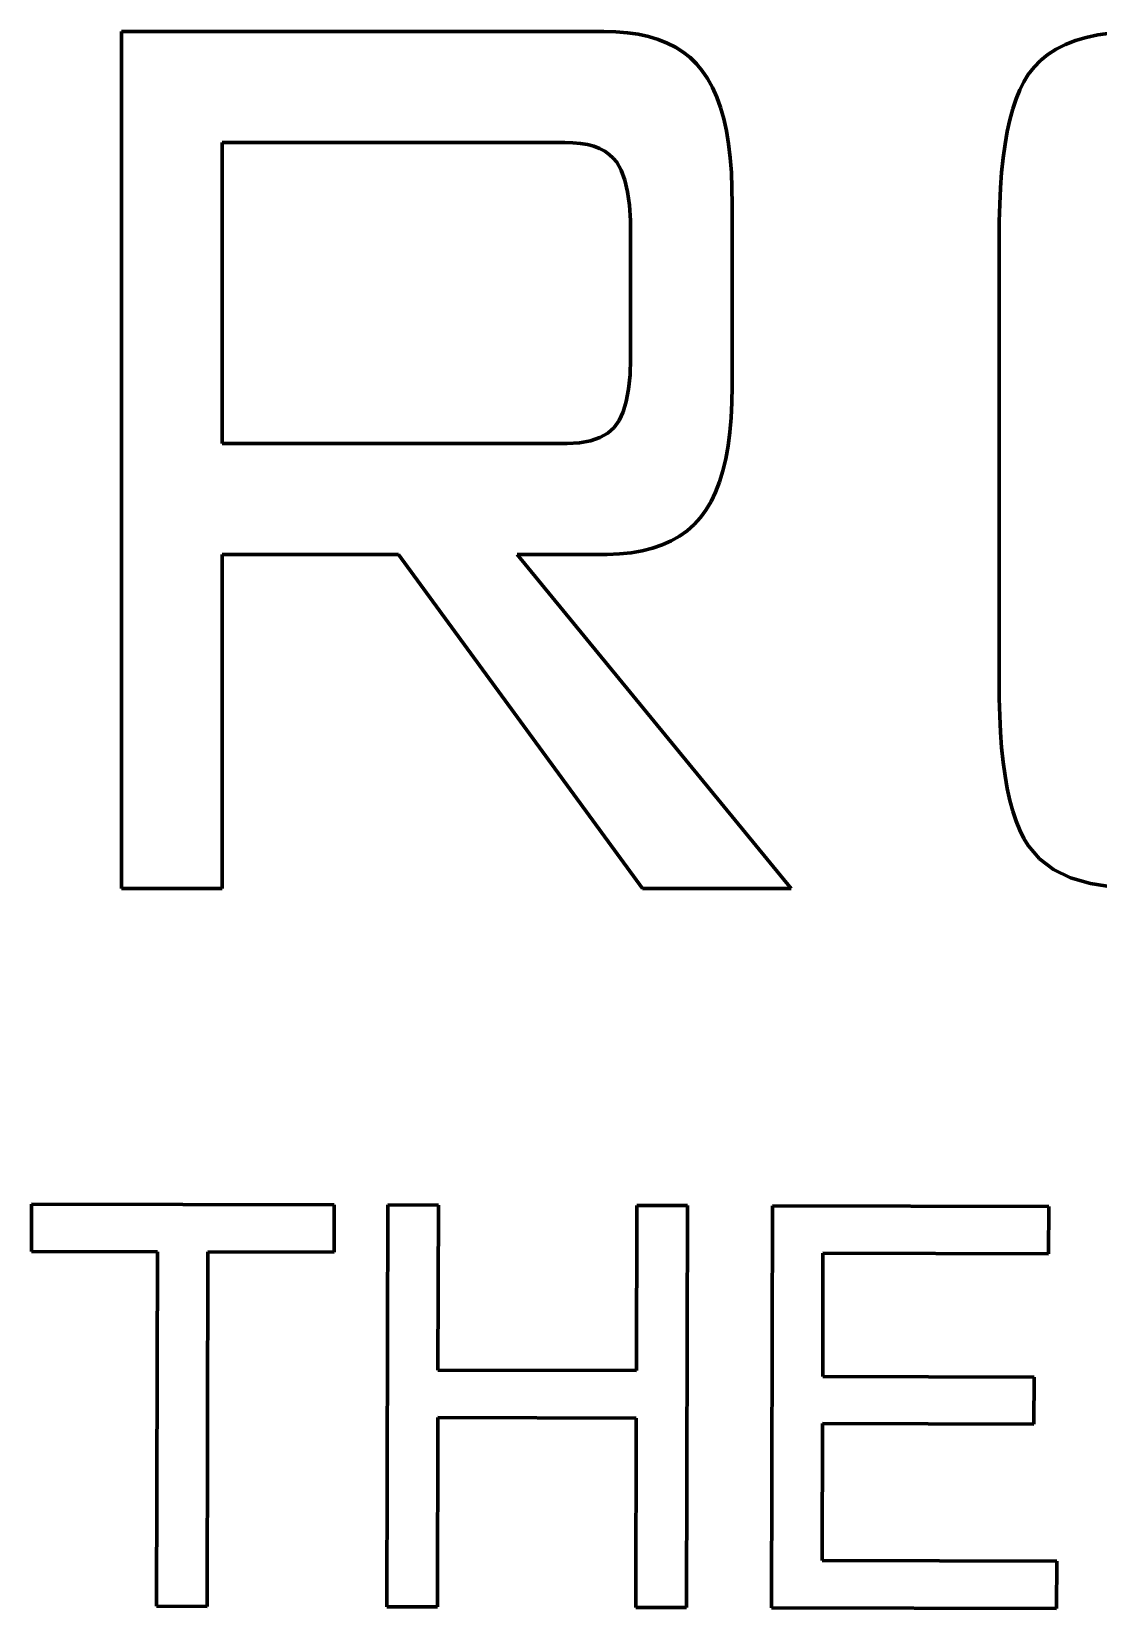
# Model space of a CAD drawing. Header units: millimetres. Extents: x 927 to 1533, y 508 to 795.
# Drawn here: x 1180.768 to 1183.773, y 636.716 to 641.157 of the extents above; entities that cross this region are included whole.
import ezdxf

# ---------------------------------------------------------------- set-up
doc = ezdxf.new("R2010")
doc.units = ezdxf.units.MM
doc.layers.add('1', color=7, linetype='Continuous', true_color=0xffffff)

msp = doc.modelspace()

# ---------------------------------------------------------------- linework, layer by layer
at = {"layer": '1', "color": 1, "linetype": 'Continuous', "lineweight": 70}
for p, q in [((1181.0219, 641.1572), (1181.0219, 638.7439)), ((1181.0219, 641.1572), (1181.0567, 641.1572)), ((1181.0567, 641.1572), (1181.0916, 641.1572)), ((1181.0916, 641.1572), (1181.1264, 641.1572)), ((1181.1264, 641.1572), (1181.1612, 641.1572)), ((1181.1612, 641.1572), (1181.196, 641.1572)), ((1181.196, 641.1572), (1181.2308, 641.1572)), ((1181.2308, 641.1572), (1181.2656, 641.1572)), ((1181.2656, 641.1572), (1181.3005, 641.1572)), ((1181.3005, 641.1572), (1181.3353, 641.1572)), ((1181.3353, 641.1572), (1181.3701, 641.1572)), ((1181.3701, 641.1572), (1181.4049, 641.1572)), ((1181.4049, 641.1572), (1181.4397, 641.1572)), ((1181.4397, 641.1572), (1181.4745, 641.1572)), ((1181.4745, 641.1572), (1181.5094, 641.1572)), ((1181.5094, 641.1572), (1181.5442, 641.1572)), ((1181.5442, 641.1572), (1181.579, 641.1572)), ((1181.579, 641.1572), (1181.6138, 641.1572)), ((1181.6138, 641.1572), (1181.6486, 641.1572)), ((1181.6486, 641.1572), (1181.6835, 641.1572)), ((1181.6835, 641.1572), (1181.7183, 641.1572)), ((1181.7183, 641.1572), (1181.7531, 641.1572)), ((1181.7531, 641.1572), (1181.7879, 641.1572)), ((1181.7879, 641.1572), (1181.8227, 641.1572)), ((1181.8227, 641.1572), (1181.8575, 641.1572)), ((1181.8575, 641.1572), (1181.8924, 641.1572)), ((1181.8924, 641.1572), (1181.9272, 641.1572)), ((1181.9272, 641.1572), (1181.962, 641.1572)), ((1181.962, 641.1572), (1181.9968, 641.1572)), ((1181.9968, 641.1572), (1182.0316, 641.1572)), ((1182.0316, 641.1572), (1182.0664, 641.1572)), ((1182.0664, 641.1572), (1182.1013, 641.1572)), ((1182.1013, 641.1572), (1182.1361, 641.1572)), ((1182.1361, 641.1572), (1182.1709, 641.1572)), ((1182.1709, 641.1572), (1182.2057, 641.1572)), ((1182.2057, 641.1572), (1182.2405, 641.1572)), ((1182.2405, 641.1572), (1182.2753, 641.1572)), ((1182.2753, 641.1572), (1182.3102, 641.1572)), ((1182.3102, 641.1572), (1182.345, 641.1572)), ((1182.345, 641.1572), (1182.3798, 641.1572)), ((1182.3798, 641.1572), (1182.4139, 641.1564)), ((1182.4139, 641.1564), (1182.4463, 641.1538)), ((1182.4463, 641.1538), (1182.4769, 641.1494)), ((1182.4769, 641.1494), (1182.5057, 641.1431)), ((1182.5057, 641.1431), (1182.5327, 641.1349)), ((1182.5327, 641.1349), (1182.558, 641.1248)), ((1182.558, 641.1248), (1182.5814, 641.1129)), ((1183.6798, 641.1207), (1183.708, 641.1317)), ((1183.708, 641.1317), (1183.7385, 641.1407)), ((1183.7385, 641.1407), (1183.7715, 641.1477)), ((1183.7715, 641.1477), (1183.8069, 641.1528)), ((1182.5814, 641.1129), (1182.6031, 641.0992)), ((1182.6031, 641.0992), (1182.623, 641.0836)), ((1182.623, 641.0836), (1182.6411, 641.0661)), ((1183.6099, 641.076), (1183.6308, 641.0929)), ((1183.6308, 641.0929), (1183.6541, 641.1078)), ((1183.6541, 641.1078), (1183.6798, 641.1207)), ((1182.6411, 641.0661), (1182.6573, 641.0467)), ((1182.6573, 641.0467), (1182.6723, 641.0245)), ((1183.563, 641.016), (1183.5754, 641.0365)), ((1183.5754, 641.0365), (1183.5915, 641.0572)), ((1183.5915, 641.0572), (1183.6099, 641.076)), ((1182.6723, 641.0245), (1182.6859, 640.9998)), ((1182.6859, 640.9998), (1182.698, 640.9728)), ((1183.5413, 640.9674), (1183.5516, 640.993)), ((1183.5516, 640.993), (1183.563, 641.016)), ((1182.698, 640.9728), (1182.7086, 640.9434)), ((1183.5319, 640.9393), (1183.5413, 640.9674)), ((1182.7086, 640.9434), (1182.7177, 640.9115)), ((1182.7177, 640.9115), (1182.7253, 640.8773)), ((1183.5162, 640.8754), (1183.5236, 640.9087)), ((1183.5236, 640.9087), (1183.5319, 640.9393)), ((1182.7253, 640.8773), (1182.7315, 640.8407)), ((1183.5099, 640.8397), (1183.5162, 640.8754)), ((1181.3048, 639.9972), (1181.3048, 640.8447)), ((1181.3283, 640.8447), (1181.3048, 640.8447)), ((1181.3519, 640.8447), (1181.3283, 640.8447)), ((1181.3754, 640.8447), (1181.3519, 640.8447)), ((1181.3989, 640.8447), (1181.3754, 640.8447)), ((1181.4225, 640.8447), (1181.3989, 640.8447)), ((1181.446, 640.8447), (1181.4225, 640.8447)), ((1181.4696, 640.8447), (1181.446, 640.8447)), ((1181.4931, 640.8447), (1181.4696, 640.8447)), ((1181.5166, 640.8447), (1181.4931, 640.8447)), ((1181.5402, 640.8447), (1181.5166, 640.8447)), ((1181.5637, 640.8447), (1181.5402, 640.8447)), ((1181.5872, 640.8447), (1181.5637, 640.8447)), ((1181.6108, 640.8447), (1181.5872, 640.8447)), ((1181.6343, 640.8447), (1181.6108, 640.8447)), ((1181.6579, 640.8447), (1181.6343, 640.8447)), ((1181.6814, 640.8447), (1181.6579, 640.8447)), ((1181.7049, 640.8447), (1181.6814, 640.8447)), ((1181.7285, 640.8447), (1181.7049, 640.8447)), ((1181.752, 640.8447), (1181.7285, 640.8447)), ((1181.7756, 640.8447), (1181.752, 640.8447)), ((1181.7991, 640.8447), (1181.7756, 640.8447)), ((1181.8226, 640.8447), (1181.7991, 640.8447)), ((1181.8462, 640.8447), (1181.8226, 640.8447)), ((1181.8697, 640.8447), (1181.8462, 640.8447)), ((1181.8933, 640.8447), (1181.8697, 640.8447)), ((1181.9168, 640.8447), (1181.8933, 640.8447)), ((1181.9403, 640.8447), (1181.9168, 640.8447)), ((1181.9639, 640.8447), (1181.9403, 640.8447)), ((1181.9874, 640.8447), (1181.9639, 640.8447)), ((1182.0109, 640.8447), (1181.9874, 640.8447)), ((1182.0345, 640.8447), (1182.0109, 640.8447)), ((1182.058, 640.8447), (1182.0345, 640.8447)), ((1182.0816, 640.8447), (1182.058, 640.8447)), ((1182.1051, 640.8447), (1182.0816, 640.8447)), ((1182.1286, 640.8447), (1182.1051, 640.8447)), ((1182.1522, 640.8447), (1182.1286, 640.8447)), ((1182.1757, 640.8447), (1182.1522, 640.8447)), ((1182.1993, 640.8447), (1182.1757, 640.8447)), ((1182.2228, 640.8447), (1182.1993, 640.8447)), ((1182.2463, 640.8447), (1182.2228, 640.8447)), ((1182.2699, 640.8447), (1182.2463, 640.8447)), ((1182.2928, 640.8442), (1182.2699, 640.8447)), ((1182.314, 640.8422), (1182.2928, 640.8442)), ((1182.3336, 640.8388), (1182.314, 640.8422)), ((1182.3515, 640.8341), (1182.3336, 640.8388)), ((1182.3678, 640.8278), (1182.3515, 640.8341)), ((1182.3824, 640.8202), (1182.3678, 640.8278)), ((1182.3953, 640.8112), (1182.3824, 640.8202)), ((1182.7315, 640.8407), (1182.7361, 640.8017)), ((1183.5046, 640.8013), (1183.5099, 640.8397)), ((1182.4067, 640.8008), (1182.3953, 640.8112)), ((1182.4164, 640.7891), (1182.4067, 640.8008)), ((1182.4289, 640.7665), (1182.4164, 640.7891)), ((1182.7361, 640.8017), (1182.7393, 640.7602)), ((1183.5003, 640.7604), (1183.5046, 640.8013)), ((1182.4391, 640.7388), (1182.4289, 640.7665)), ((1182.4468, 640.7061), (1182.4391, 640.7388)), ((1182.7393, 640.7602), (1182.7409, 640.7164)), ((1183.497, 640.7169), (1183.5003, 640.7604)), ((1182.4521, 640.6682), (1182.4468, 640.7061)), ((1182.7409, 640.7164), (1182.7412, 640.6703)), ((1183.4948, 640.6709), (1183.497, 640.7169)), ((1182.4549, 640.6252), (1182.4521, 640.6682)), ((1182.7412, 640.6703), (1182.7412, 640.6238)), ((1183.4935, 640.6223), (1183.4948, 640.6709)), ((1182.4554, 640.5774), (1182.4549, 640.6252)), ((1182.7412, 640.6238), (1182.7412, 640.5773)), ((1183.4933, 640.5712), (1183.4935, 640.6223)), ((1182.4554, 640.5286), (1182.4554, 640.5774)), ((1182.7412, 640.5773), (1182.7412, 640.5308)), ((1183.4933, 640.5195), (1183.4933, 640.5712)), ((1182.4554, 640.4798), (1182.4554, 640.5286)), ((1182.7412, 640.5308), (1182.7412, 640.4842)), ((1183.4933, 640.4678), (1183.4933, 640.5195)), ((1182.4554, 640.4309), (1182.4554, 640.4798)), ((1182.7412, 640.4842), (1182.7412, 640.4377)), ((1183.4933, 640.416), (1183.4933, 640.4678)), ((1182.4554, 640.3821), (1182.4554, 640.4309)), ((1182.7412, 640.4377), (1182.7412, 640.3912)), ((1183.4933, 640.3643), (1183.4933, 640.416)), ((1182.4554, 640.3333), (1182.4554, 640.3821)), ((1182.7412, 640.3912), (1182.7412, 640.3447)), ((1182.4554, 640.2844), (1182.4554, 640.3333)), ((1182.7412, 640.3447), (1182.7412, 640.2982)), ((1183.4933, 640.3126), (1183.4933, 640.3643)), ((1182.4553, 640.2357), (1182.4554, 640.2844)), ((1182.7412, 640.2982), (1182.7412, 640.2516)), ((1183.4933, 640.2609), (1183.4933, 640.3126)), ((1182.4537, 640.1904), (1182.4553, 640.2357)), ((1182.7412, 640.2516), (1182.7412, 640.2051)), ((1183.4933, 640.2091), (1183.4933, 640.2609)), ((1182.7412, 640.2051), (1182.7412, 640.1586)), ((1183.4933, 640.1574), (1183.4933, 640.2091)), ((1182.4433, 640.1156), (1182.4497, 640.1504)), ((1182.4497, 640.1504), (1182.4537, 640.1904)), ((1182.7412, 640.1586), (1182.7407, 640.1129)), ((1183.4933, 640.1057), (1183.4933, 640.1574)), ((1182.4344, 640.0861), (1182.4433, 640.1156)), ((1182.7407, 640.1129), (1182.7387, 640.0695)), ((1183.4933, 640.054), (1183.4933, 640.1057)), ((1182.409, 640.0419), (1182.4231, 640.0616)), ((1182.4231, 640.0616), (1182.4344, 640.0861)), ((1182.7387, 640.0695), (1182.7351, 640.0286)), ((1182.3421, 640.0047), (1182.3686, 640.0136)), ((1182.3686, 640.0136), (1182.3909, 640.026)), ((1182.3909, 640.026), (1182.409, 640.0419)), ((1182.7351, 640.0286), (1182.73, 639.99)), ((1183.4933, 640.0023), (1183.4933, 640.054)), ((1181.3048, 639.9972), (1181.3422, 639.9972)), ((1181.3422, 639.9972), (1181.3795, 639.9972)), ((1181.3795, 639.9972), (1181.4169, 639.9972)), ((1181.4169, 639.9972), (1181.4543, 639.9972)), ((1181.4543, 639.9972), (1181.4917, 639.9972)), ((1181.4917, 639.9972), (1181.529, 639.9972)), ((1181.529, 639.9972), (1181.5664, 639.9972)), ((1181.5664, 639.9972), (1181.6038, 639.9972)), ((1181.6038, 639.9972), (1181.6412, 639.9972)), ((1181.6412, 639.9972), (1181.6785, 639.9972)), ((1181.6785, 639.9972), (1181.7159, 639.9972)), ((1181.7159, 639.9972), (1181.7533, 639.9972)), ((1181.7533, 639.9972), (1181.7907, 639.9972)), ((1181.7907, 639.9972), (1181.828, 639.9972)), ((1181.828, 639.9972), (1181.8654, 639.9972)), ((1181.8654, 639.9972), (1181.9028, 639.9972)), ((1181.9028, 639.9972), (1181.9401, 639.9972)), ((1181.9401, 639.9972), (1181.9775, 639.9972)), ((1181.9775, 639.9972), (1182.0149, 639.9972)), ((1182.0149, 639.9972), (1182.0523, 639.9972)), ((1182.0523, 639.9972), (1182.0896, 639.9972)), ((1182.0896, 639.9972), (1182.127, 639.9972)), ((1182.127, 639.9972), (1182.1644, 639.9972)), ((1182.1644, 639.9972), (1182.2018, 639.9972)), ((1182.2018, 639.9972), (1182.2391, 639.9972)), ((1182.2391, 639.9972), (1182.2765, 639.9972)), ((1182.2765, 639.9972), (1182.3114, 639.9992)), ((1182.3114, 639.9992), (1182.3421, 640.0047)), ((1182.73, 639.99), (1182.7234, 639.9539)), ((1183.4933, 639.9505), (1183.4933, 640.0023)), ((1182.7234, 639.9539), (1182.7153, 639.9202)), ((1183.4933, 639.8988), (1183.4933, 639.9505)), ((1182.7056, 639.8889), (1182.6944, 639.86)), ((1182.7153, 639.9202), (1182.7056, 639.8889)), ((1183.4933, 639.8471), (1183.4933, 639.8988)), ((1182.6944, 639.86), (1182.6818, 639.8337)), ((1183.4933, 639.7954), (1183.4933, 639.8471)), ((1182.6676, 639.8097), (1182.6519, 639.7882)), ((1182.6818, 639.8337), (1182.6676, 639.8097)), ((1183.4933, 639.7436), (1183.4933, 639.7954)), ((1182.6148, 639.7515), (1182.5933, 639.7361)), ((1182.6343, 639.7688), (1182.6148, 639.7515)), ((1182.6519, 639.7882), (1182.6343, 639.7688)), ((1182.5446, 639.7114), (1182.5173, 639.702)), ((1182.5699, 639.7227), (1182.5446, 639.7114)), ((1182.5933, 639.7361), (1182.5699, 639.7227)), ((1183.4933, 639.6919), (1183.4933, 639.7436)), ((1181.3048, 638.7439), (1181.3048, 639.6847)), ((1181.3048, 639.6847), (1181.8016, 639.6847)), ((1181.8016, 639.6847), (1182.4889, 638.7439)), ((1182.9072, 638.7439), (1182.136, 639.6847)), ((1182.1721, 639.6847), (1182.136, 639.6847)), ((1182.2083, 639.6847), (1182.1721, 639.6847)), ((1182.2444, 639.6847), (1182.2083, 639.6847)), ((1182.2806, 639.6847), (1182.2444, 639.6847)), ((1182.3168, 639.6847), (1182.2806, 639.6847)), ((1182.3529, 639.6847), (1182.3168, 639.6847)), ((1182.3891, 639.6847), (1182.3529, 639.6847)), ((1182.424, 639.6861), (1182.3891, 639.6847)), ((1182.457, 639.6894), (1182.424, 639.6861)), ((1182.4881, 639.6947), (1182.457, 639.6894)), ((1182.5173, 639.702), (1182.4881, 639.6947)), ((1183.4933, 639.6402), (1183.4933, 639.6919)), ((1183.4933, 639.5885), (1183.4933, 639.6402)), ((1183.4933, 639.5367), (1183.4933, 639.5885)), ((1183.4933, 639.485), (1183.4933, 639.5367)), ((1183.4933, 639.4333), (1183.4933, 639.485)), ((1183.4933, 639.3816), (1183.4933, 639.4333)), ((1183.4933, 639.3298), (1183.4933, 639.3816)), ((1183.4935, 639.2787), (1183.4933, 639.3298)), ((1183.4948, 639.2301), (1183.4935, 639.2787)), ((1183.497, 639.184), (1183.4948, 639.2301)), ((1183.5003, 639.1405), (1183.497, 639.184)), ((1183.5046, 639.0995), (1183.5003, 639.1405)), ((1183.5099, 639.0611), (1183.5046, 639.0995)), ((1183.5162, 639.0253), (1183.5099, 639.0611)), ((1183.5236, 638.992), (1183.5162, 639.0253)), ((1183.5319, 638.9614), (1183.5236, 638.992)), ((1183.5413, 638.9333), (1183.5319, 638.9614)), ((1183.5516, 638.9078), (1183.5413, 638.9333)), ((1183.563, 638.8849), (1183.5516, 638.9078)), ((1183.5754, 638.8646), (1183.563, 638.8849)), ((1183.6069, 638.8278), (1183.5754, 638.8646)), ((1183.6465, 638.7978), (1183.6069, 638.8278)), ((1183.6944, 638.7743), (1183.6465, 638.7978)), ((1183.7505, 638.7575), (1183.6944, 638.7743)), ((1181.0219, 638.7439), (1181.3048, 638.7439)), ((1182.4889, 638.7439), (1182.9072, 638.7439)), ((1183.8148, 638.7474), (1183.7505, 638.7575)), ((1180.7687, 637.8553), (1180.7684, 637.7218)), ((1181.621, 637.8532), (1180.7687, 637.8553)), ((1181.6207, 637.7197), (1181.621, 637.8532)), ((1181.7715, 637.8529), (1181.7688, 636.7208)), ((1181.914, 637.8525), (1181.7715, 637.8529)), ((1181.9129, 637.3877), (1181.914, 637.8525)), ((1182.4728, 637.8512), (1182.4717, 637.3864)), ((1182.6153, 637.8509), (1182.4728, 637.8512)), ((1182.6126, 636.7188), (1182.6153, 637.8509)), ((1182.8552, 637.8503), (1182.8525, 636.7182)), ((1183.6327, 637.8485), (1182.8552, 637.8503)), ((1183.6324, 637.715), (1183.6327, 637.8485)), ((1180.7684, 637.7218), (1181.1227, 637.7209)), ((1181.1227, 637.7209), (1181.1203, 636.7224)), ((1181.2626, 636.722), (1181.265, 637.7206)), ((1181.265, 637.7206), (1181.6207, 637.7197)), ((1182.9963, 637.3695), (1182.9971, 637.7165)), ((1182.9971, 637.7165), (1183.6324, 637.715)), ((1182.4717, 637.3864), (1181.9129, 637.3877)), ((1183.5914, 637.3681), (1182.9963, 637.3695)), ((1183.5911, 637.2355), (1183.5914, 637.3681)), ((1181.9113, 636.7205), (1181.9126, 637.2539)), ((1181.9126, 637.2539), (1182.4714, 637.2526)), ((1182.4714, 637.2526), (1182.4701, 636.7192)), ((1182.9951, 636.8514), (1182.996, 637.2369)), ((1182.996, 637.2369), (1183.5911, 637.2355)), ((1183.6554, 636.8498), (1182.9951, 636.8514)), ((1183.6551, 636.7163), (1183.6554, 636.8498)), ((1181.1203, 636.7224), (1181.2626, 636.722)), ((1181.7688, 636.7208), (1181.9113, 636.7205)), ((1182.4701, 636.7192), (1182.6126, 636.7188)), ((1182.8525, 636.7182), (1183.6551, 636.7163))]:
    msp.add_line(p, q, dxfattribs=at)

doc.saveas('drawing.dxf')
